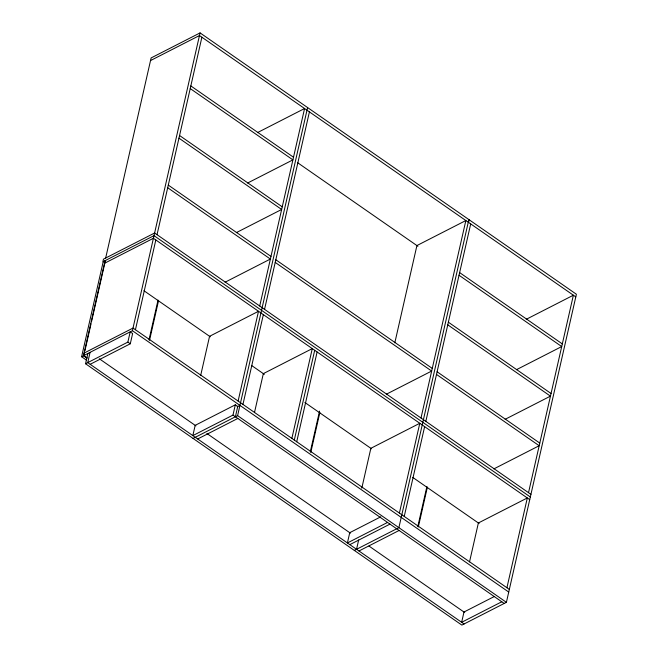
<?xml version="1.0" encoding="UTF-8"?>
<svg xmlns="http://www.w3.org/2000/svg" width="658" height="658" viewBox="0 0 658 658"><rect width="100%" height="100%" fill="white"/><g stroke="black" fill="none" stroke-linecap="round" stroke-linejoin="round"><path stroke-width="0.99" d="M86.593 360.214L81.6 356.751L103.067 262.279L105.264 261.152M86.823 358.067L83.467 355.731L105.066 260.667M105.667 258.026L151.126 57.929L200.073 32.9L576.4 294.249L506.405 602.325L461.867 625.1L85.54 363.751L87.868 353.478M84.027 354.629L84.479 352.647M84.931 350.656L91.034 323.802M91.487 321.811L105.041 262.147M90.072 352.351L87.744 362.624L464.071 623.973M85.54 363.751L127.874 342.102L130.21 331.838L132.628 333.516L130.292 343.78L90.162 364.302M83.467 355.731L132.414 330.711L200.073 32.9M135.433 329.748L155.831 239.964M157.032 234.684L201.891 37.218M149.004 339.882L158.035 300.097M149.539 340.252L158.578 300.476M200.731 375.208L209.565 336.304L258.512 311.275L238.114 401.059M235.309 404.826L195.179 425.348L192.843 435.612L232.981 415.091L235.309 404.826L237.735 406.504L235.399 416.777M259.713 305.995L304.572 108.529L257.442 132.628M193.057 438.425L237.604 415.65L307.599 107.575M242.95 404.423L263.348 314.639M264.549 309.359L309.416 111.893M254.49 412.541L263.332 373.637L312.279 348.608L291.872 438.392M294.299 440.079L314.697 350.295M296.717 441.757L317.115 351.972M310.28 451.89L319.549 411.11M310.823 452.26L319.862 412.484M361.785 488.211L370.849 448.312L419.796 423.283L399.398 513.067M394.825 342.793L416.917 245.566L465.856 220.537L420.997 418.003M356.546 549.307L358.668 539.963M468.874 219.575L398.888 527.658L354.341 550.425M468.545 222.404L469.146 219.764M404.234 516.423L424.632 426.647M425.833 421.359L470.7 223.901M417.805 526.556L426.845 486.78M418.34 526.935L427.379 487.15M469.532 561.883L478.374 522.978L527.321 497.958L506.923 587.734M528.522 492.678L573.381 295.212L526.252 319.311M150.526 60.569L199.473 35.54L575.799 296.89M247.589 183.047L292.909 159.878L190.228 88.567M104.466 263.307L153.413 238.286L529.739 499.636M236.321 232.636L281.649 209.466L178.96 138.155M84.068 353.091L133.015 328.071L509.341 589.42M225.061 282.224L270.38 259.046L167.691 187.736M81.6 356.751L83.805 355.624L87.127 357.936M237.217 406.767L239.931 405.377M197.68 438.976L237.818 418.455M386.345 394.224L431.664 371.054L275.217 262.41M516.398 369.73L561.718 346.56L459.029 275.241M505.13 419.31L550.45 396.141L447.769 324.83M380.752 516.826L349.743 532.684L347.408 542.957L387.546 522.436M493.862 468.899L539.182 445.729L436.501 374.418M349.826 544.635L389.964 524.113M358.964 550.985L399.102 530.463M494.084 596.633L463.98 612.022L461.653 622.295L501.783 601.774M190.828 85.927L293.509 157.237M459.629 272.601L562.319 343.912M297.597 162.699L417.92 246.265M179.56 135.515L282.241 206.826M448.369 322.19L551.05 393.5M168.292 185.095L270.981 256.406M275.817 259.77L432.265 368.414M437.101 371.778L539.782 443.089M530.94 494.355L154.614 233.006L103.462 259.153L102.862 261.794L154.013 235.646L530.34 496.996M143.946 290.729L210.305 336.814M251.677 365.544L264.343 374.336M304.876 402.49L371.581 448.814M412.747 477.404L479.114 523.497M132.414 330.711L508.741 592.06M237.604 415.65L506.405 602.325M127.874 342.102L130.292 343.78M232.981 415.091L504.201 603.452M99.317 358.774L195.919 425.858M206.883 433.474L350.434 533.169M368.957 546.033L464.721 612.54"/></g></svg>
